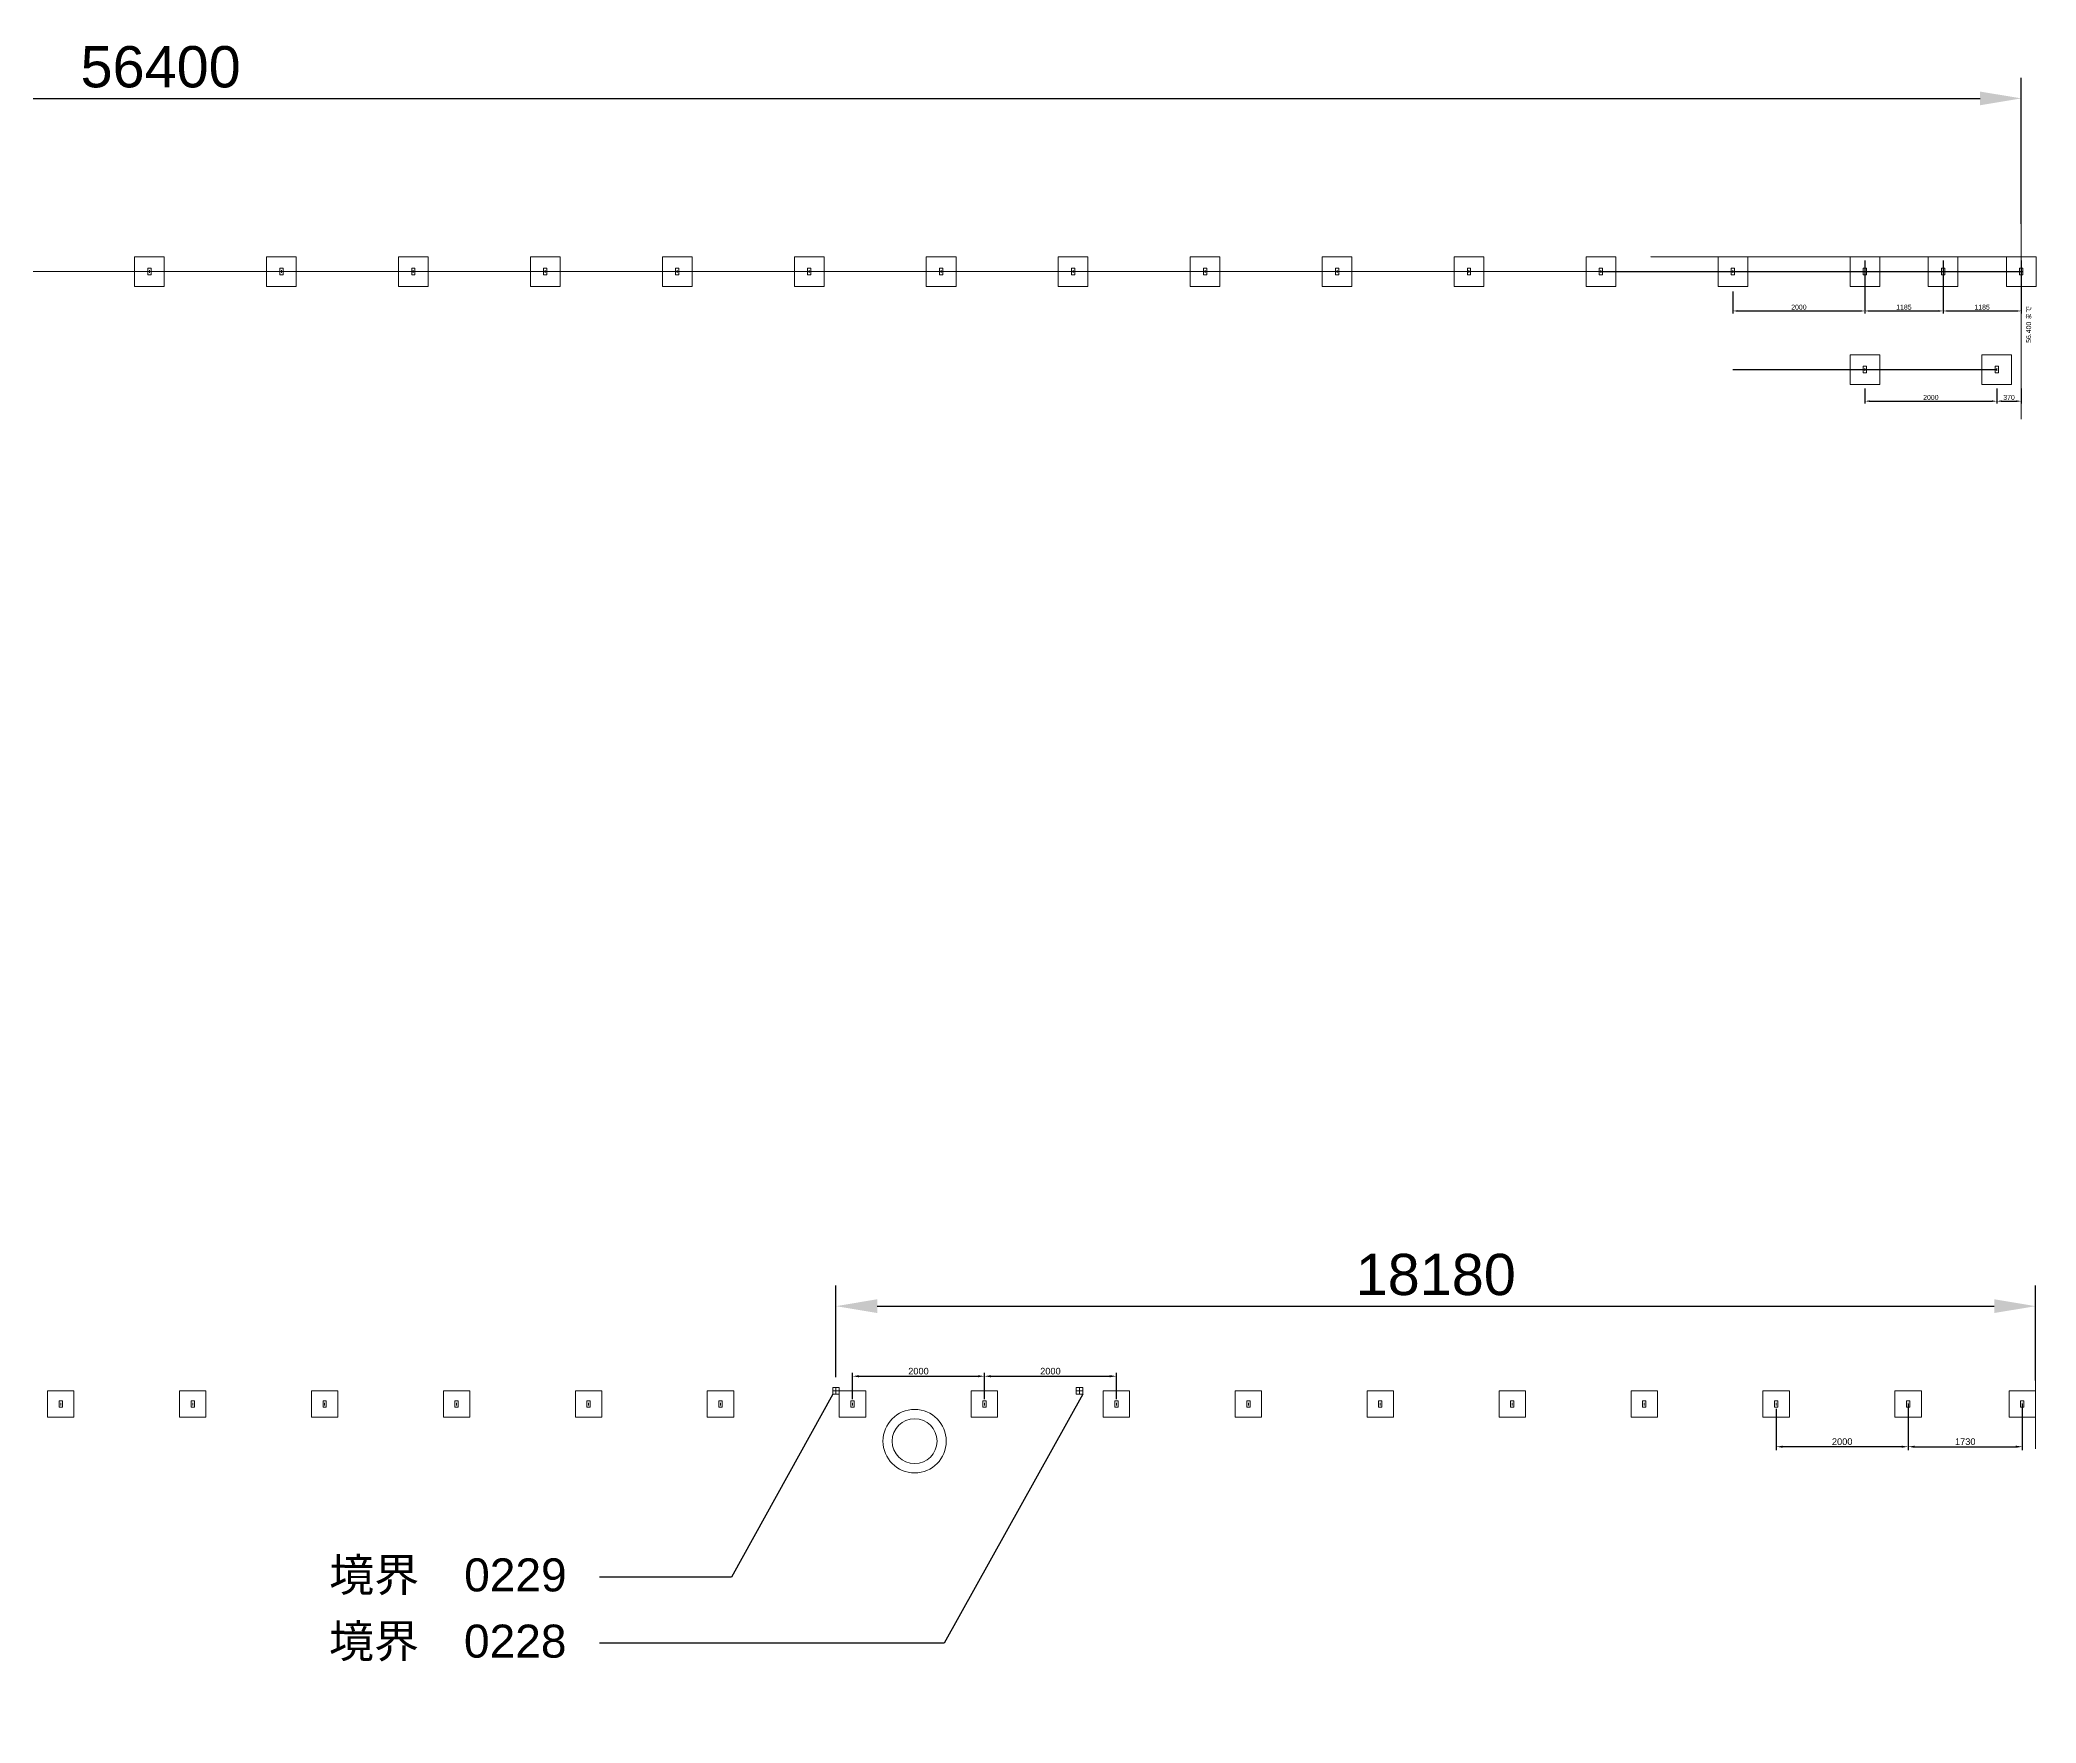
# Model space of a CAD drawing. Header units: millimetres. Extents: x -58267 to 200953, y -49295 to 43144.
# Drawn here: x 27321 to 57576, y -49295 to -23796 of the extents above; entities that cross this region are included whole.
import ezdxf
from ezdxf import colors
from ezdxf.entities.mleader import LeaderData, LeaderLine
from ezdxf.math import Vec2, Vec3

# ---------------------------------------------------------------- set-up
doc = ezdxf.new("R2010")
doc.units = ezdxf.units.MM
doc.header["$LTSCALE"] = 0.25
doc.linetypes.add('ACAD_ISO02W100', pattern=[15, 12, -3])
doc.layers.add('1-main', color=7, linetype='Continuous', lineweight=9)
doc.layers.add('2-DIMS', color=8, linetype='Continuous', lineweight=9)
doc.styles.add('Annotative', font='arial.ttf')
doc.styles.get("Standard").update_dxf_attribs({"font": 'arial.ttf'})
doc.dimstyles.new('Annotative', dxfattribs={"dimscale": 0, "dimtxt": 2.5, "dimasz": 2.5, "dimexe": 1.25, "dimexo": 0.625, "dimtad": 1, "dimtxsty": 'Standard', "dimcen": 2.5, "dimadec": 0, "dimazin": 0, "dimtfac": 1, "dimtmove": 0, "dimatfit": 3, "dimfxl": 1, "dimarcsym": 0})
doc.dimstyles.new('Annotative in mm', dxfattribs={"dimscale": 0, "dimtxt": 2.5, "dimasz": 2.5, "dimexe": 1.25, "dimexo": 2, "dimtad": 1, "dimdec": 0, "dimdsep": 46, "dimtxsty": 'Standard', "dimcen": 2.5, "dimadec": 0, "dimazin": 0, "dimtfac": 1, "dimtdec": 0, "dimtmove": 0, "dimatfit": 3, "dimfxl": 1, "dimarcsym": 0})

# ---------------------------------------------------------------- blocks, each defined once
blk = doc.blocks.new('*D181')
at = {"layer": '2-DIMS', "color": 0, "lineweight": -2, "transparency": 16777216}
for p, q in [((54981, -29075), (54981, -29306)), ((55056, -29269), (56906, -29269)), ((56981, -29075), (56981, -29306))]:
    blk.add_line(p, q, dxfattribs=at)
at = {"layer": '2-DIMS', "color": 0, "transparency": 16777216}
for points in [[(55056, -29256), (55056, -29281), (54981, -29269)], [(56906, -29256), (56906, -29281), (56981, -29269)]]:
    blk.add_solid(points, dxfattribs=at)
at = {"layer": 'Defpoints', "color": 0, "transparency": 16777216}
for p in [(54981, -29015), (56981, -29015), (56981, -29269)]:
    blk.add_point(p, dxfattribs=at)
at = {"layer": '2-DIMS', "color": 0, "transparency": 16777216, "insert": (55981, -29212), "char_height": 75, "attachment_point": 5}
blk.add_mtext('2000', dxfattribs=at)
blk = doc.blocks.new('*D182')
at = {"layer": '2-DIMS', "color": 0, "lineweight": -2, "transparency": 16777216}
for p, q in [((54981, -27140), (54981, -27940)), ((56166, -27140), (56166, -27940)), ((55056, -27902), (56091, -27902))]:
    blk.add_line(p, q, dxfattribs=at)
at = {"layer": '2-DIMS', "color": 0, "transparency": 16777216}
for points in [[(55056, -27890), (55056, -27915), (54981, -27902)], [(56091, -27890), (56091, -27915), (56166, -27902)]]:
    blk.add_solid(points, dxfattribs=at)
at = {"layer": 'Defpoints', "color": 0, "transparency": 16777216}
for p in [(54981, -27080), (56166, -27080), (56166, -27902)]:
    blk.add_point(p, dxfattribs=at)
at = {"layer": '2-DIMS', "color": 0, "transparency": 16777216, "insert": (55573, -27845), "char_height": 75, "attachment_point": 5}
blk.add_mtext('1185', dxfattribs=at)
blk = doc.blocks.new('*D183')
at = {"layer": '2-DIMS', "color": 0, "lineweight": -2, "transparency": 16777216}
for p, q in [((56166, -27140), (56166, -27940)), ((57351, -27140), (57351, -27940)), ((56241, -27902), (57276, -27902))]:
    blk.add_line(p, q, dxfattribs=at)
at = {"layer": '2-DIMS', "color": 0, "transparency": 16777216}
for points in [[(56241, -27890), (56241, -27915), (56166, -27902)], [(57276, -27890), (57276, -27915), (57351, -27902)]]:
    blk.add_solid(points, dxfattribs=at)
at = {"layer": 'Defpoints', "color": 0, "transparency": 16777216}
for p in [(56166, -27080), (57351, -27080), (57351, -27902)]:
    blk.add_point(p, dxfattribs=at)
at = {"layer": '2-DIMS', "color": 0, "transparency": 16777216, "insert": (56758, -27845), "char_height": 75, "attachment_point": 5}
blk.add_mtext('1185', dxfattribs=at)
blk = doc.blocks.new('*D184')
at = {"layer": '2-DIMS', "color": 0, "lineweight": -2, "transparency": 16777216}
for p, q in [((56981, -29075), (56981, -29306)), ((57056, -29269), (57276, -29269)), ((57351, -29075), (57351, -29306))]:
    blk.add_line(p, q, dxfattribs=at)
at = {"layer": '2-DIMS', "color": 0, "transparency": 16777216}
for points in [[(57056, -29256), (57056, -29281), (56981, -29269)], [(57276, -29256), (57276, -29281), (57351, -29269)]]:
    blk.add_solid(points, dxfattribs=at)
at = {"layer": 'Defpoints', "color": 0, "transparency": 16777216}
for p in [(56981, -29015), (57351, -29015), (57351, -29269)]:
    blk.add_point(p, dxfattribs=at)
at = {"layer": '2-DIMS', "color": 0, "transparency": 16777216, "insert": (57166, -29212), "char_height": 75, "attachment_point": 5}
blk.add_mtext('370', dxfattribs=at)
blk = doc.blocks.new('*D189')
at = {"layer": '2-DIMS', "color": 0, "lineweight": -2, "transparency": 16777216}
for p, q in [((951, -26580), (951, -24369)), ((57351, -26580), (57351, -24369)), ((1576, -24682), (56726, -24682))]:
    blk.add_line(p, q, dxfattribs=at)
at = {"layer": '2-DIMS', "color": 0, "transparency": 16777216}
for points in [[(1576, -24578), (1576, -24786), (951, -24682)], [(56726, -24578), (56726, -24786), (57351, -24682)]]:
    blk.add_solid(points, dxfattribs=at)
at = {"layer": 'Defpoints', "color": 0, "transparency": 16777216}
for p in [(57351, -24682), (951, -27080), (57351, -27080)]:
    blk.add_point(p, dxfattribs=at)
at = {"layer": '2-DIMS', "color": 0, "transparency": 16777216, "insert": (29151, -24207), "char_height": 625, "attachment_point": 5}
blk.add_mtext('56400', dxfattribs=at)
blk = doc.blocks.new('*D224')
at = {"layer": '2-DIMS', "color": 0, "lineweight": -2, "transparency": 16777216}
for p, q in [((52981, -27605), (52981, -27940)), ((54981, -27605), (54981, -27940)), ((53056, -27902), (54906, -27902))]:
    blk.add_line(p, q, dxfattribs=at)
at = {"layer": '2-DIMS', "color": 0, "transparency": 16777216}
for points in [[(53056, -27890), (53056, -27915), (52981, -27902)], [(54906, -27890), (54906, -27915), (54981, -27902)]]:
    blk.add_solid(points, dxfattribs=at)
at = {"layer": 'Defpoints', "color": 0, "transparency": 16777216}
for p in [(52981, -27305), (54981, -27305), (54981, -27902)]:
    blk.add_point(p, dxfattribs=at)
at = {"layer": '2-DIMS', "color": 0, "transparency": 16777216, "insert": (53981, -27845), "char_height": 75, "attachment_point": 5}
blk.add_mtext('2000', dxfattribs=at)
blk = doc.blocks.new('fence-baseblock')
at = {"layer": '1-main'}
blk.add_line((0, -20), (0, 20), dxfattribs=at)
for points in [[(-200, -200), (200, -200), (200, 200), (-200, 200)], [(-25, 50), (25, 50), (25, -50), (-25, -50)]]:
    blk.add_lwpolyline(points, close=True, dxfattribs=at)
blk = doc.blocks.new('*D401')
at = {"layer": '2-DIMS', "color": 0, "lineweight": -2, "transparency": 16777216}
for p, q in [((39387, -44055), (39387, -42666)), ((57567, -44105), (57567, -42666)), ((40012, -42979), (56942, -42979))]:
    blk.add_line(p, q, dxfattribs=at)
at = {"layer": '2-DIMS', "color": 0, "transparency": 16777216}
for points in [[(40012, -42874), (40012, -43083), (39387, -42979)], [(56942, -42874), (56942, -43083), (57567, -42979)]]:
    blk.add_solid(points, dxfattribs=at)
at = {"layer": 'Defpoints', "color": 0, "transparency": 16777216}
for p in [(57567, -42979), (39387, -44211), (57567, -44261)]:
    blk.add_point(p, dxfattribs=at)
at = {"layer": '2-DIMS', "color": 0, "transparency": 16777216, "insert": (48477, -42503), "char_height": 625, "attachment_point": 5}
blk.add_mtext('18180', dxfattribs=at)
blk = doc.blocks.new('*D403')
at = {"layer": '2-DIMS', "color": 0, "lineweight": -2, "transparency": 16777216}
for p, q in [((55637, -44466), (55637, -45158)), ((57367, -44466), (57367, -45158)), ((55737, -45108), (57267, -45108))]:
    blk.add_line(p, q, dxfattribs=at)
at = {"layer": '2-DIMS', "color": 0, "transparency": 16777216}
for points in [[(55737, -45092), (55737, -45125), (55637, -45108)], [(57267, -45092), (57267, -45125), (57367, -45108)]]:
    blk.add_solid(points, dxfattribs=at)
at = {"layer": 'Defpoints', "color": 0, "transparency": 16777216}
for p in [(55637, -44441), (57367, -44441), (57367, -45108)]:
    blk.add_point(p, dxfattribs=at)
at = {"layer": '2-DIMS', "color": 0, "transparency": 16777216, "insert": (56502, -45032), "char_height": 100, "attachment_point": 5}
blk.add_mtext('1730', dxfattribs=at)
blk = doc.blocks.new('_None')
blk = doc.blocks.new('*D404')
at = {"layer": '2-DIMS', "color": 0, "lineweight": -2, "transparency": 16777216}
for p, q in [((53637, -44536), (53637, -45158)), ((55637, -44536), (55637, -45158)), ((55537, -45108), (53737, -45108))]:
    blk.add_line(p, q, dxfattribs=at)
at = {"layer": '2-DIMS', "color": 0, "transparency": 16777216}
for points in [[(53737, -45092), (53737, -45125), (53637, -45108)], [(55537, -45092), (55537, -45125), (55637, -45108)]]:
    blk.add_solid(points, dxfattribs=at)
at = {"layer": 'Defpoints', "color": 0, "transparency": 16777216}
for p in [(53637, -44511), (55637, -44511), (53637, -45108)]:
    blk.add_point(p, dxfattribs=at)
at = {"layer": '2-DIMS', "color": 0, "transparency": 16777216, "insert": (54637, -45032), "char_height": 100, "attachment_point": 5}
blk.add_mtext('2000', dxfattribs=at)
blk = doc.blocks.new('*D405')
at = {"layer": '2-DIMS', "color": 0, "lineweight": -2, "transparency": 16777216}
for p, q in [((39637, -44386), (39637, -43990)), ((39737, -44040), (41537, -44040)), ((41637, -44386), (41637, -43990))]:
    blk.add_line(p, q, dxfattribs=at)
at = {"layer": '2-DIMS', "color": 0, "transparency": 16777216}
for points in [[(39737, -44024), (39737, -44057), (39637, -44040)], [(41537, -44024), (41537, -44057), (41637, -44040)]]:
    blk.add_solid(points, dxfattribs=at)
at = {"layer": 'Defpoints', "color": 0, "transparency": 16777216}
for p in [(41637, -44040), (39637, -44411), (41637, -44411)]:
    blk.add_point(p, dxfattribs=at)
at = {"layer": '2-DIMS', "color": 0, "transparency": 16777216, "insert": (40637, -43964), "char_height": 100, "attachment_point": 5}
blk.add_mtext('2000', dxfattribs=at)
blk = doc.blocks.new('*D406')
at = {"layer": '2-DIMS', "color": 0, "lineweight": -2, "transparency": 16777216}
for p, q in [((41637, -44386), (41637, -43990)), ((41737, -44040), (43537, -44040)), ((43637, -44386), (43637, -43990))]:
    blk.add_line(p, q, dxfattribs=at)
at = {"layer": '2-DIMS', "color": 0, "transparency": 16777216}
for points in [[(41737, -44024), (41737, -44057), (41637, -44040)], [(43537, -44024), (43537, -44057), (43637, -44040)]]:
    blk.add_solid(points, dxfattribs=at)
at = {"layer": 'Defpoints', "color": 0, "transparency": 16777216}
for p in [(43637, -44040), (41637, -44411), (43637, -44411)]:
    blk.add_point(p, dxfattribs=at)
at = {"layer": '2-DIMS', "color": 0, "transparency": 16777216, "insert": (42637, -43964), "char_height": 100, "attachment_point": 5}
blk.add_mtext('2000', dxfattribs=at)

msp = doc.modelspace()

# ---------------------------------------------------------------- linework, layer by layer
at = {"layer": '1-main', "linetype": 'ACAD_ISO02W100'}
for p, q in [((57350.894, -27982.766), (57350.894, -26422.072)), ((51731.257, -27080.239), (57350.894, -27080.239)), ((57350.894, -29543.46), (57350.894, -27982.766)), ((57566.894, -45138.67), (57566.894, -43577.976))]:
    msp.add_line(p, q, dxfattribs=at)
at = {"layer": '1-main'}
for p, q in [((57350.894, -27080.239), (57350.894, -26702.446)), ((26980.893, -27305.381), (28980.893, -27305.381)), ((28980.893, -27325.381), (28980.893, -27285.381)), ((28980.893, -27305.381), (30980.893, -27305.381)), ((30980.893, -27325.381), (30980.893, -27285.381)), ((30980.893, -27305.381), (32980.893, -27305.381)), ((32980.893, -27325.381), (32980.893, -27285.381)), ((32980.893, -27305.381), (34980.893, -27305.381)), ((34980.893, -27325.381), (34980.893, -27285.381)), ((34980.893, -27305.381), (36980.893, -27305.381)), ((36980.893, -27325.381), (36980.893, -27285.381)), ((36980.893, -27305.381), (38980.893, -27305.381)), ((38980.893, -27325.381), (38980.893, -27285.381)), ((38980.893, -27305.381), (40980.893, -27305.381)), ((40980.893, -27325.381), (40980.893, -27285.381)), ((40980.893, -27305.381), (42980.893, -27305.381)), ((42980.893, -27325.381), (42980.893, -27285.381)), ((42980.893, -27305.381), (44980.893, -27305.381)), ((44980.893, -27325.381), (44980.893, -27285.381)), ((44980.893, -27305.381), (46980.893, -27305.381)), ((46980.893, -27325.381), (46980.893, -27285.381)), ((46980.893, -27305.381), (48980.893, -27305.381)), ((48980.893, -27325.381), (48980.893, -27285.381)), ((48980.893, -27305.381), (50980.893, -27305.381)), ((50980.893, -27325.381), (50980.893, -27285.381)), ((52980.893, -27325.381), (52980.893, -27285.381)), ((54980.893, -27325.381), (54980.893, -27285.381)), ((56165.893, -27325.381), (56165.893, -27285.381)), ((57350.893, -27325.381), (57350.893, -27285.381)), ((54980.893, -28810.075), (54980.893, -28770.075)), ((56980.893, -28810.075), (56980.893, -28770.075)), ((57566.894, -44236.143), (57566.894, -43858.35)), ((39336.894, -44261.285), (39436.894, -44261.285)), ((39386.894, -44211.285), (39386.894, -44311.285)), ((43028.894, -44261.285), (43128.894, -44261.285)), ((43078.894, -44211.285), (43078.894, -44311.285))]:
    msp.add_line(p, q, dxfattribs=at)
at = {"layer": '1-main', "lineweight": 30}
for p, q in [((50980.893, -27305.381), (52980.893, -27305.381)), ((52980.893, -27305.381), (54980.893, -27305.381)), ((54980.893, -27305.381), (56165.893, -27305.381)), ((56180.893, -27305.381), (57380.893, -27305.381)), ((52980.893, -28790.075), (54980.893, -28790.075)), ((54980.893, -28790.075), (56980.893, -28790.075))]:
    msp.add_line(p, q, dxfattribs=at)
at = {"layer": '1-main'}
for points in [[(28755.893, -27080.381), (29205.893, -27080.381), (29205.893, -27530.381), (28755.893, -27530.381)], [(30755.893, -27080.381), (31205.893, -27080.381), (31205.893, -27530.381), (30755.893, -27530.381)], [(32755.893, -27080.381), (33205.893, -27080.381), (33205.893, -27530.381), (32755.893, -27530.381)], [(34755.893, -27080.381), (35205.893, -27080.381), (35205.893, -27530.381), (34755.893, -27530.381)], [(36755.893, -27080.381), (37205.893, -27080.381), (37205.893, -27530.381), (36755.893, -27530.381)], [(38755.893, -27080.381), (39205.893, -27080.381), (39205.893, -27530.381), (38755.893, -27530.381)], [(40755.893, -27080.381), (41205.893, -27080.381), (41205.893, -27530.381), (40755.893, -27530.381)], [(42755.893, -27080.381), (43205.893, -27080.381), (43205.893, -27530.381), (42755.893, -27530.381)], [(44755.893, -27080.381), (45205.893, -27080.381), (45205.893, -27530.381), (44755.893, -27530.381)], [(46755.893, -27080.381), (47205.893, -27080.381), (47205.893, -27530.381), (46755.893, -27530.381)], [(48755.893, -27080.381), (49205.893, -27080.381), (49205.893, -27530.381), (48755.893, -27530.381)], [(50755.893, -27080.381), (51205.893, -27080.381), (51205.893, -27530.381), (50755.893, -27530.381)], [(52755.893, -27080.381), (53205.893, -27080.381), (53205.893, -27530.381), (52755.893, -27530.381)], [(54755.893, -27080.381), (55205.893, -27080.381), (55205.893, -27530.381), (54755.893, -27530.381)], [(55940.893, -27080.381), (56390.893, -27080.381), (56390.893, -27530.381), (55940.893, -27530.381)], [(57125.893, -27080.381), (57575.893, -27080.381), (57575.893, -27530.381), (57125.893, -27530.381)], [(28955.893, -27255.381), (29005.893, -27255.381), (29005.893, -27355.381), (28955.893, -27355.381)], [(30955.893, -27255.381), (31005.893, -27255.381), (31005.893, -27355.381), (30955.893, -27355.381)], [(32955.893, -27255.381), (33005.893, -27255.381), (33005.893, -27355.381), (32955.893, -27355.381)], [(34955.893, -27255.381), (35005.893, -27255.381), (35005.893, -27355.381), (34955.893, -27355.381)], [(36955.893, -27255.381), (37005.893, -27255.381), (37005.893, -27355.381), (36955.893, -27355.381)], [(38955.893, -27255.381), (39005.893, -27255.381), (39005.893, -27355.381), (38955.893, -27355.381)], [(40955.893, -27255.381), (41005.893, -27255.381), (41005.893, -27355.381), (40955.893, -27355.381)], [(42955.893, -27255.381), (43005.893, -27255.381), (43005.893, -27355.381), (42955.893, -27355.381)], [(44955.893, -27255.381), (45005.893, -27255.381), (45005.893, -27355.381), (44955.893, -27355.381)], [(46955.893, -27255.381), (47005.893, -27255.381), (47005.893, -27355.381), (46955.893, -27355.381)], [(48955.893, -27255.381), (49005.893, -27255.381), (49005.893, -27355.381), (48955.893, -27355.381)], [(50955.893, -27255.381), (51005.893, -27255.381), (51005.893, -27355.381), (50955.893, -27355.381)], [(52955.893, -27255.381), (53005.893, -27255.381), (53005.893, -27355.381), (52955.893, -27355.381)], [(54955.893, -27255.381), (55005.893, -27255.381), (55005.893, -27355.381), (54955.893, -27355.381)], [(56140.893, -27255.381), (56190.893, -27255.381), (56190.893, -27355.381), (56140.893, -27355.381)], [(57325.893, -27255.381), (57375.893, -27255.381), (57375.893, -27355.381), (57325.893, -27355.381)], [(54755.893, -28565.075), (55205.893, -28565.075), (55205.893, -29015.075), (54755.893, -29015.075)], [(54955.893, -28740.075), (55005.893, -28740.075), (55005.893, -28840.075), (54955.893, -28840.075)], [(56755.893, -28565.075), (57205.893, -28565.075), (57205.893, -29015.075), (56755.893, -29015.075)], [(56955.893, -28740.075), (57005.893, -28740.075), (57005.893, -28840.075), (56955.893, -28840.075)], [(39436.894, -44211.285), (39336.894, -44211.285), (39336.894, -44311.285), (39436.894, -44311.285)], [(43128.894, -44211.285), (43028.894, -44211.285), (43028.894, -44311.285), (43128.894, -44311.285)]]:
    msp.add_lwpolyline(points, close=True, dxfattribs=at)
for radius in [480, 340]:
    msp.add_circle((40578.894, -45024.285), radius, dxfattribs=at)

# ---------------------------------------------------------------- block references
for p in [(27636.894, -44461.285), (29636.894, -44461.285), (31636.894, -44461.285), (33636.894, -44461.285), (35636.894, -44461.285), (37636.894, -44461.285), (39636.894, -44461.285), (41636.894, -44461.285), (43636.894, -44461.285), (45636.894, -44461.285), (47636.894, -44461.285), (49636.894, -44461.285), (51636.894, -44461.285), (53636.894, -44461.285), (55636.894, -44461.285), (57366.894, -44461.285)]:
    msp.add_blockref('fence-baseblock', p, dxfattribs=at)

# ---------------------------------------------------------------- texts
at = {"layer": '1-main', "insert": (57425.659, -28385.789), "char_height": 75, "width": 567.97624, "attachment_point": 1, "rotation": 90, "style": 'Annotative'}
msp.add_mtext('56.400 {\\fMS PGothic|b0|i0|c128|p50;まで}', dxfattribs=at)

# ---------------------------------------------------------------- dimensions: what is measured, and where the dimension line sits
at = {"layer": '2-DIMS'}
dim = msp.add_linear_dim(base=(57350.894, -24681.939), p1=(950.894, -27080.239), p2=(57350.894, -27080.239), dimstyle='Annotative in mm', override={"dimexo": 2}, dxfattribs=at)
dim.commit()
dim.dimension.update_dxf_attribs({"geometry": '*D189', "text_midpoint": (29150.894, -24206.581)})
for base, p1, p2, dimstyle, picture, middle in [((56165.893, -27902.425), (54980.893, -27080.381), (56165.893, -27080.381), 'Annotative in mm', '*D182', (55573.393, -27845.382)), ((57350.893, -27902.425), (56165.893, -27080.381), (57350.893, -27080.381), 'Annotative in mm', '*D183', (56758.393, -27845.382)), ((56980.893, -29268.587), (54980.893, -29015.075), (56980.893, -29015.075), 'Annotative in mm', '*D181', (55980.893, -29211.544)), ((57350.894, -29268.587), (56980.893, -29015.075), (57350.894, -29015.075), 'Annotative in mm', '*D184', (57165.894, -29211.518)), ((57566.894, -42978.646), (39386.894, -44211.285), (57566.894, -44261.285), 'Annotative', '*D401', (48476.894, -42503.288)), ((41636.894, -44040.453), (39636.894, -44411.285), (41636.894, -44411.285), 'Annotative', '*D405', (40636.894, -43964.396)), ((43636.894, -44040.453), (41636.894, -44411.285), (43636.894, -44411.285), 'Annotative', '*D406', (42636.894, -43964.396)), ((57366.894, -45108.329), (55636.894, -44441.285), (57366.894, -44441.285), 'Annotative', '*D403', (56501.894, -45032.238)), ((53636.894, -45108.329), (55636.894, -44511.285), (53636.894, -44511.285), 'Annotative', '*D404', (54636.894, -45032.272))]:
    dim = msp.add_linear_dim(base=base, p1=p1, p2=p2, dimstyle=dimstyle, dxfattribs=at)
    dim.commit()
    dim.dimension.update_dxf_attribs({"geometry": picture, "text_midpoint": middle})
dim = msp.add_linear_dim(base=(54980.893, -27902.425), p1=(52980.893, -27305.381), p2=(54980.893, -27305.381), angle=360, dimstyle='Annotative in mm', override={"dimexo": 10}, dxfattribs=at)
dim.commit()
dim.dimension.update_dxf_attribs({"geometry": '*D224', "text_midpoint": (53980.893, -27902.425), "dimtype": 161})

# ---------------------------------------------------------------- leaders
ml = msp.add_multileader_mtext('Standard', dxfattribs=at)
ml.set_content('{\\fMS PGothic|b0|i0|c128|p50;境界\u3000}0228', color=256)
ml.set_leader_properties()
ml.set_arrow_properties(name='NONE')
ml.build(insert=Vec2(0, 0))
ml.multileader.update_dxf_attribs({"arrow_head_size": 1000, "scale": 250})
ctx = ml.context
ctx.base_point, ctx.scale, ctx.char_height, ctx.arrow_head_size, ctx.landing_gap_size, ctx.plane_origin = Vec3(31375.351, -48086.004), 250, 500, 1000, 500, Vec3(43128.894, -44361.285)
ctx.text_align_type = 2
notes = []
notes.append((ctx, [(0, (1, 1, 0), (41024.16, -48086.004), (-1, 0), 5222.207, [(0, [(43128.894, -44311.285)], 0, [])])]))
ctx.mtext.insert, ctx.mtext.alignment, ctx.mtext.flow_direction = Vec3(35301.953, -47803.333), 3, 5
ml = msp.add_multileader_mtext('Standard', dxfattribs=at)
ml.set_content('{\\fMS PGothic|b0|i0|c128|p50;境界\u3000}0229', color=256)
ml.set_leader_properties()
ml.set_arrow_properties(name='NONE')
ml.build(insert=Vec2(0, 0))
ml.multileader.update_dxf_attribs({"arrow_head_size": 1000, "scale": 250})
ctx = ml.context
ctx.base_point, ctx.scale, ctx.char_height, ctx.arrow_head_size, ctx.landing_gap_size, ctx.plane_origin = Vec3(31378.4, -47082.678), 250, 500, 1000, 500, Vec3(39336.894, -44361.285)
ctx.text_align_type = 2
notes.append((ctx, [(0, (1, 1, 0), (37805.001, -47082.678), (-1, 0), 2000, [(0, [(39336.894, -44311.285)], 0, [])])]))
ctx.mtext.insert, ctx.mtext.alignment, ctx.mtext.flow_direction = Vec3(35305.001, -46800.007), 3, 5
for ctx, leaders in notes:
    for number, flags, end, landing, length, lines in leaders:
        leader = LeaderData()
        leader.index, (leader.has_last_leader_line, leader.has_dogleg_vector, leader.attachment_direction) = number, flags
        leader.last_leader_point, leader.dogleg_vector, leader.dogleg_length = Vec3(end), Vec3(landing), length
        for number, points, colour, breaks in lines:
            line = LeaderLine()
            line.index, line.vertices, line.color, line.breaks = number, Vec3.list(points), colors.encode_raw_color(colour), breaks
            leader.lines.append(line)
        ctx.leaders.append(leader)

doc.saveas('drawing.dxf')
